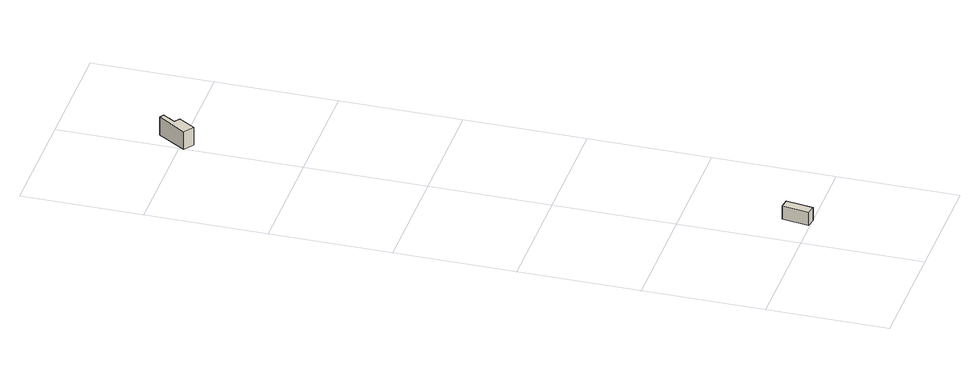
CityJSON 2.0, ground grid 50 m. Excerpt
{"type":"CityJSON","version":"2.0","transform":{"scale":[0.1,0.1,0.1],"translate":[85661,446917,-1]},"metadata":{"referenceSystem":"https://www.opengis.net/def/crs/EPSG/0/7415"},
"CityObjects":{
"building1":{"type":"Building","attributes":{"measuredHeight":5.62},"geometry":[{"type":"Solid","lod":"1","boundaries":[[[[0,1,2,3]],[[4,5,6,7]],[[3,6,5,0]],[[0,5,4,1]],[[1,4,7,2]],[[2,7,6,3]]]]}]},
"building2":{"type":"Building","attributes":{"measuredHeight":7.76},"geometry":[{"type":"Solid","lod":"1","boundaries":[[[[8,9,10,11,12,13,14,15]],[[16,17,18,19,20,21,22,23]],[[15,22,21,8]],[[8,21,20,9]],[[9,20,19,10]],[[10,19,18,11]],[[11,18,17,12]],[[12,17,16,13]],[[13,16,23,14]],[[14,23,22,15]]]]}]}
},
"vertices":[
[173,0,7],[134,6,7],[151,118,7],[190,112,7],[134,6,66],[173,0,66],[190,112,66],[151,118,66],
[96,2589,7],[79,2564,7],[80,2564,7],[63,2537,7],[86,2522,7],[43,2454,7],[1,2481,7],[77,2601,7],[43,2454,88],[86,2522,88],[63,2537,88],[80,2564,88],[79,2564,88],[96,2589,88],[77,2601,88],[1,2481,88]
]}
